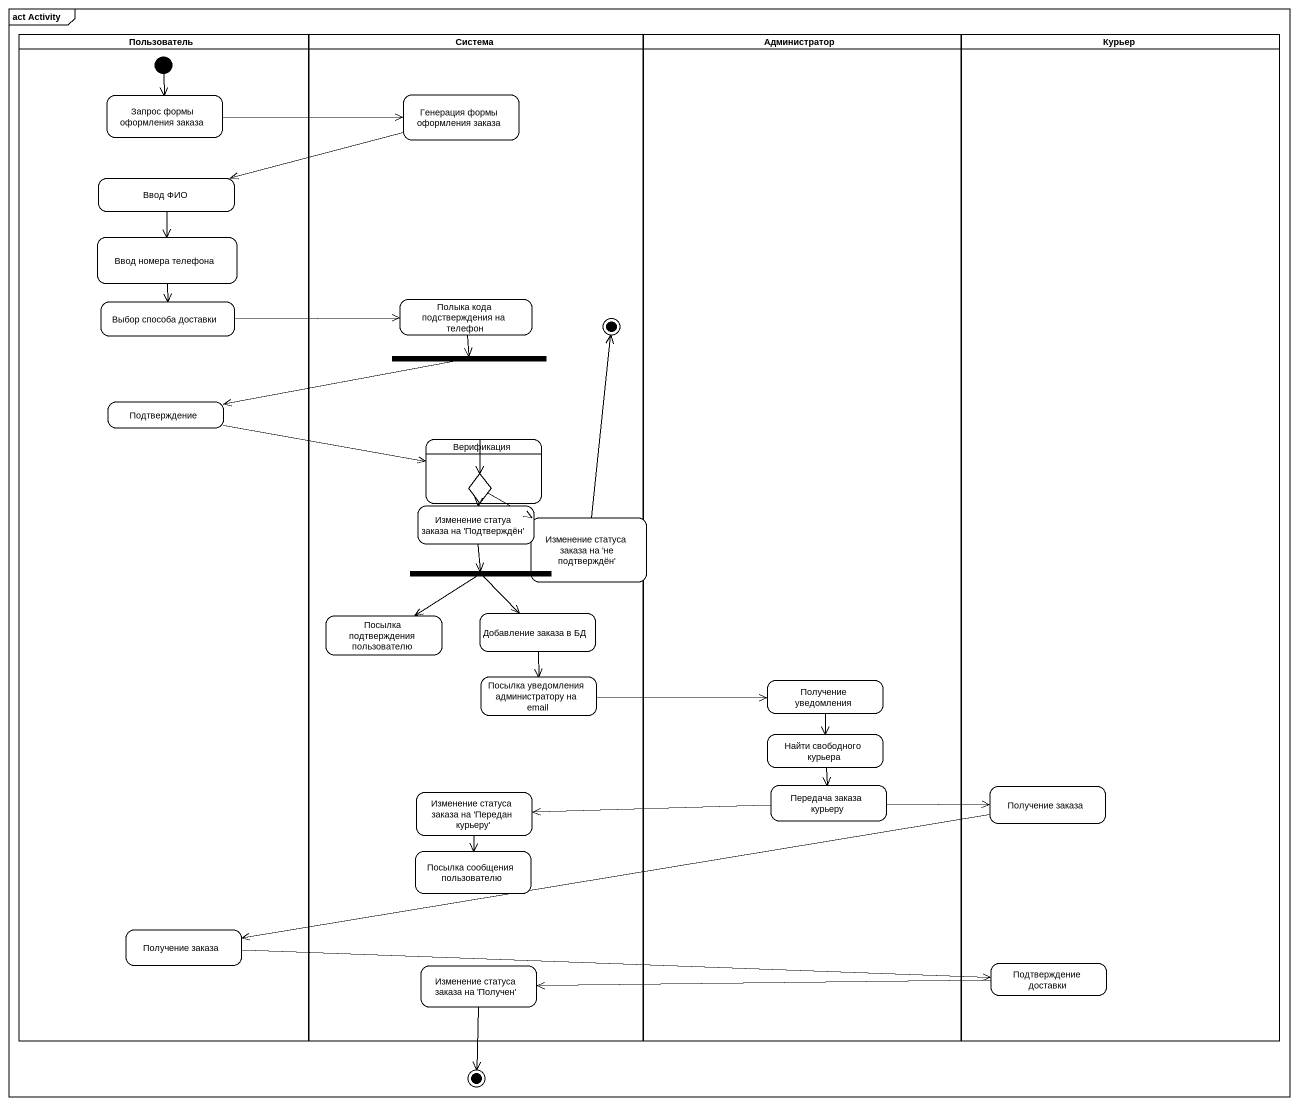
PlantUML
@startuml
mainframe act Activity
hide empty description
state Пользователь <<partition>> {
  state "Запрос формы оформления заказа" as Запрос_формы_оформления
  state "Ввод ФИО" as Ввод_ФИО
  state "Ввод номера телефона" as Ввод_номера_телефона
  state "Выбор способа доставки" as Выбор_способа_доставки
  state Подтверждение
  state "Получение заказа" as Получение_заказа_2
  [*] --> Запрос_формы_оформления
}
state Система <<partition>> {
  state "Генерация формы оформления заказа" as Генерация_формы_оформления
  state "Полыка кода подстверждения на телефон" as Полыка_кода_подстверждения
  state final1 <<end>>
  state fork1 <<fork>>
  state Верификация {
    state choice1 <<choice>>
  }
  state "Изменение статуа заказа на 'Подтверждён'" as Изменение_статуа_заказа_на
  state fork2 <<fork>>
  state "Посылка подтверждения пользователю" as Посылка_подтверждения
  state "Добавление заказа в БД" as Добавление_заказа_в_БД
  state "Посылка уведомления администратору на email" as Посылка_уведомления
  state "Изменение статуса заказа на 'Передан курьеру'" as Изменение_статуса_заказа_на_2
  state "Посылка сообщения пользователю" as Посылка_сообщения
  state "Изменение статуса заказа на 'Получен'" as Изменение_статуса_заказа_на_3
}
state Администратор <<partition>> {
  state "Получение уведомления" as Получение_уведомления
  state "Найти свободного курьера" as Найти_свободного_курьера
  state "Передача заказа курьеру" as Передача_заказа_курьеру
}
state Курьер <<partition>> {
  state "Получение заказа" as Получение_заказа
  state "Подтверждение доставки" as Подтверждение_доставки
}
state "Изменение статуса заказа на 'не подтверждён'" as Изменение_статуса_заказа_на
state final2 <<end>>
Запрос_формы_оформления -right-> Генерация_формы_оформления
Генерация_формы_оформления -left-> Ввод_ФИО
Ввод_ФИО --> Ввод_номера_телефона
Ввод_номера_телефона --> Выбор_способа_доставки
Выбор_способа_доставки -right-> Полыка_кода_подстверждения
Полыка_кода_подстверждения --> fork1
fork1 -left-> Подтверждение
Подтверждение -right-> Верификация
Верификация --> choice1
Изменение_статуа_заказа_на --> fork2
choice1 --> Изменение_статуа_заказа_на
choice1 -right-> Изменение_статуса_заказа_на
Изменение_статуса_заказа_на -up-> final1
fork2 --> Посылка_подтверждения
fork2 --> Добавление_заказа_в_БД
Добавление_заказа_в_БД --> Посылка_уведомления
Посылка_уведомления -right-> Получение_уведомления
Получение_уведомления --> Найти_свободного_курьера
Найти_свободного_курьера --> Передача_заказа_курьеру
Изменение_статуса_заказа_на_2 --> Посылка_сообщения
Передача_заказа_курьеру -left-> Изменение_статуса_заказа_на_2
Передача_заказа_курьеру -right-> Получение_заказа
Получение_заказа -left-> Получение_заказа_2
Получение_заказа_2 -right-> Подтверждение_доставки
Изменение_статуса_заказа_на_3 --> final2
Подтверждение_доставки -left-> Изменение_статуса_заказа_на_3
@enduml
